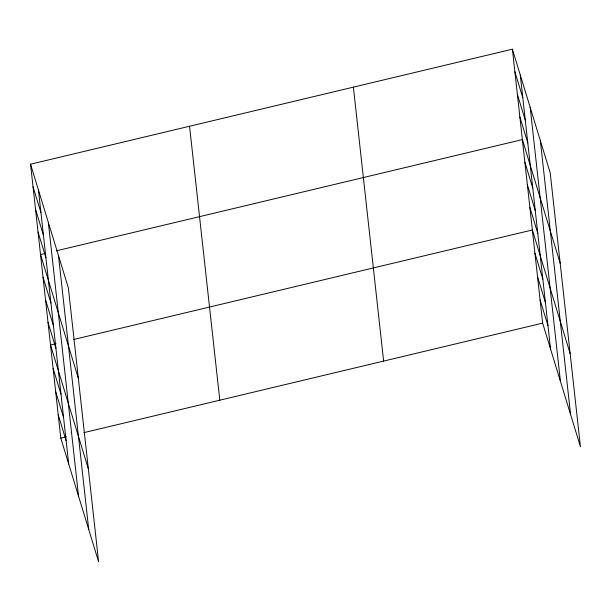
<?xml version="1.0" encoding="UTF-8"?>
<svg xmlns="http://www.w3.org/2000/svg" width="611" height="611" viewBox="0 0 611 611"><rect width="100%" height="100%" fill="white"/><g stroke="black" fill="none" stroke-linecap="round" stroke-linejoin="round"><path stroke-width="0.92" d="M30.55 164.206L68.356 287.873L98.608 561.815L60.802 438.148L30.55 164.206L512.392 49.186L550.198 172.852L580.45 446.794L542.644 323.127L512.392 49.186M45.153 253.504L40.532 254.604L78.338 378.27M56.25 250.854L522.374 139.591L560.18 263.249M56.059 343.688L50.514 345.009L88.32 468.675M73.626 339.495L532.357 229.988L570.162 353.654M60.802 438.148L66.347 436.827M83.913 432.634L542.644 323.127M514.89 71.785L522.787 97.623M517.38 94.384L525.284 120.222M519.877 116.991L527.774 142.821M524.872 162.19L532.769 188.028M527.369 184.789L535.267 210.627M529.859 207.389L537.764 233.226M534.931 253.275L542.828 279.112M537.497 276.562L545.402 302.399M540.071 299.848L547.968 325.686M33.047 186.806L40.945 212.643M35.545 209.405L43.442 235.243M38.035 232.004L45.94 257.842M43.03 277.211L50.927 303.041M45.527 299.81L53.424 325.648M48.017 322.409L55.922 348.247M53.088 368.296L60.985 394.133M55.654 391.582L63.559 417.412M58.228 414.861L66.125 440.699M540.33 140.568L570.582 414.51M530.165 107.307L560.409 381.249M520.289 75.023L550.542 348.965M353.387 87.144L383.632 361.086M189.555 126.248L219.807 400.19M58.488 255.589L88.74 529.531M48.322 222.328L78.567 496.269M38.447 190.044L68.699 463.986"/></g></svg>
